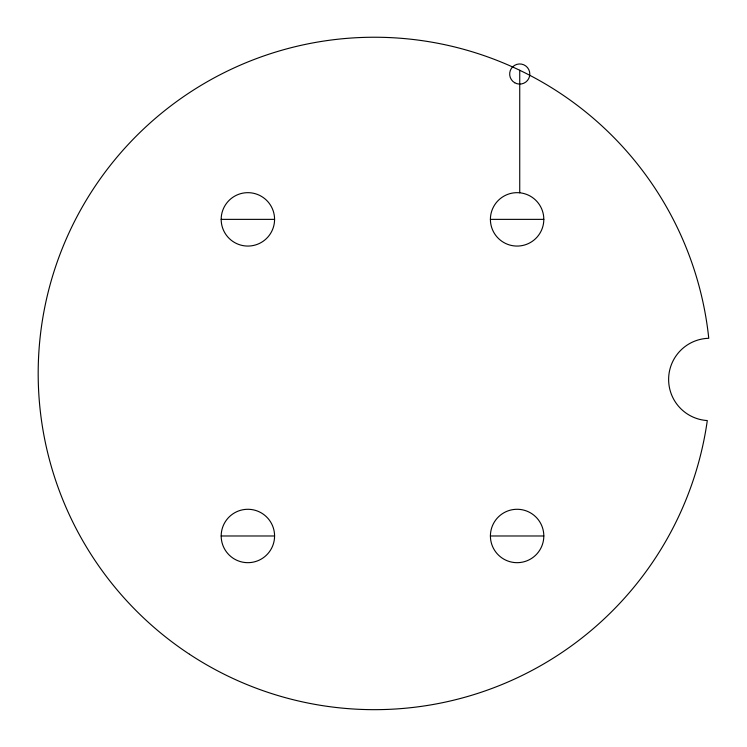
<?xml version="1.0" encoding="UTF-8"?>
<svg xmlns="http://www.w3.org/2000/svg" width="747" height="747" viewBox="0 0 747 747"><rect width="100%" height="100%" fill="white"/><g stroke="black" fill="none" stroke-linecap="round" stroke-linejoin="round"><path stroke-width="1.12" d="M221.177 219.366L274.579 219.366A26.705 26.705 0 0 0 234.53 196.237A26.705 26.705 0 0 0 234.53 242.495A26.705 26.705 0 0 0 274.579 219.366M490.406 219.366L543.816 219.366A26.705 26.705 0 0 1 503.758 242.495A26.705 26.705 0 0 1 503.758 196.237A26.705 26.705 0 0 1 543.816 219.366M221.177 535.982L274.579 535.982A26.705 26.705 0 0 1 234.53 559.101A26.705 26.705 0 0 1 234.53 512.853A26.705 26.705 0 0 1 274.579 535.982M490.406 535.982L543.816 535.982A26.705 26.705 0 0 1 503.758 559.101A26.705 26.705 0 0 1 503.758 512.853A26.705 26.705 0 0 1 543.816 535.982M519.735 70.274L519.735 192.791M514.702 82.74A10.066 10.066 0 0 0 529.81 74.018A10.066 10.066 0 0 0 514.702 65.306A10.066 10.066 0 0 0 514.702 82.74M189.477 654.241A336.215 336.215 0 0 0 707.297 420.561A41.178 41.178 0 0 1 668.63 378.72A41.178 41.178 0 0 1 708.763 338.288A336.215 336.215 0 0 0 199.636 86.222A336.215 336.215 0 0 0 189.477 654.241"/></g></svg>
